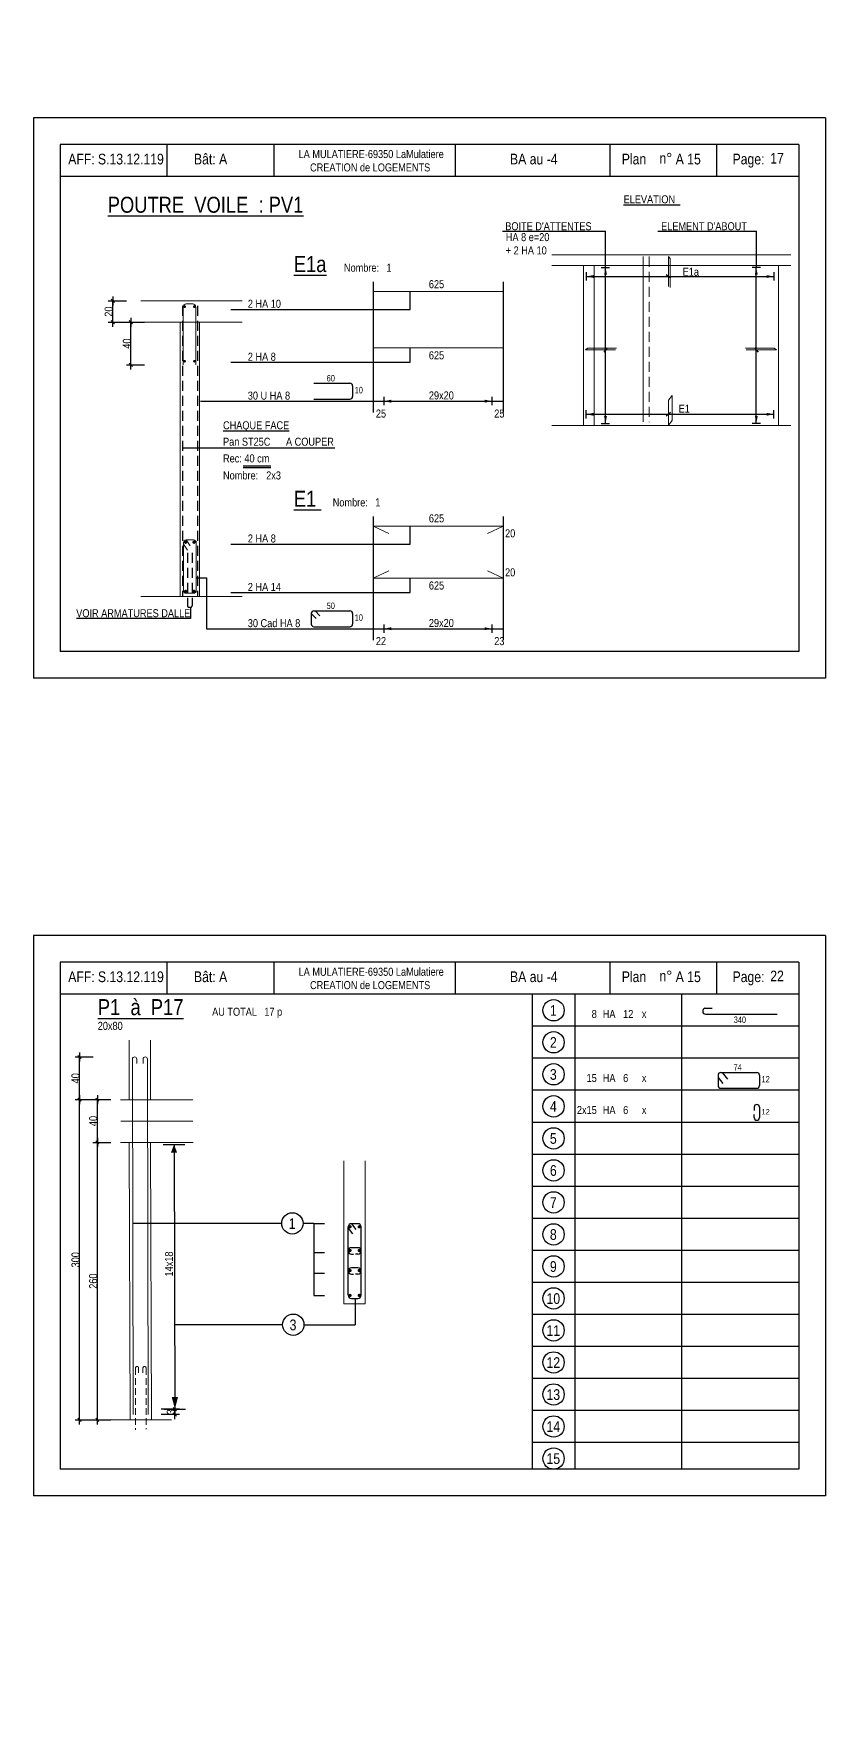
# Model space of a CAD drawing. Header units: metres. Extents: x -9927 to 45032, y -190416 to 12166.
# Drawn here: x -754 to 731, y -143923 to -140793 of the extents above; entities that cross this region are included whole.
import ezdxf
from ezdxf.enums import TextEntityAlignment as Align

# ---------------------------------------------------------------- set-up
doc = ezdxf.new("R2010")
doc.units = ezdxf.units.M
doc.header["$PDMODE"] = 65
doc.linetypes.add('CACHE2', pattern=[0.1875, 0.125, -0.0625])
for name, color, linetype in [('01_cote_gen', 4, 'Continuous'), ('01_fenetres', 171, 'Continuous'), ('01_linteaux', 3, 'Continuous'), ('01_poch_murs', 251, 'Continuous'), ('01_sem', 42, 'Continuous'), ('01_texte', 230, 'Continuous'), ('AA_COTES', 2, 'Continuous')]:
    doc.layers.add(name, color=color, linetype=linetype)
doc.styles.add('STYLE2', font='ARIALN.TTF')
doc.dimstyles.new('JB25', dxfattribs={"dimscale": 0.1, "dimtxt": 150, "dimasz": 17, "dimexe": 0.1, "dimexo": 0.1, "dimgap": 0.09, "dimtad": 1, "dimdec": 1, "dimlfac": 0.5, "dimdsep": 46, "dimtxsty": 'STYLE2', "dimblk1": 'BOND_G', "dimblk2": 'BOND_D', "dimsah": 1, "dimcen": 1.5, "dimdle": 0.01, "dimse1": 1, "dimse2": 1, "dimclrd": 4, "dimclre": 2, "dimclrt": 5, "dimadec": 0, "dimazin": 0, "dimtfac": 2.333333, "dimtdec": 1, "dimtix": 1, "dimtmove": 2, "dimatfit": 3, "dimldrblk": 'BOND_G', "dimfxl": 1, "dimtolj": 1, "dimtzin": 0, "dimarcsym": 0})

# ---------------------------------------------------------------- blocks, each defined once
blk = doc.blocks.new('BOND_G')
at = {"layer": 'AA_COTES', "color": 0}
for p, q in [((5, 0), (-5, 0)), ((1.8, 1.8), (-1.8, -1.8)), ((0, -5), (0, 15))]:
    blk.add_line(p, q, dxfattribs=at)
blk = doc.blocks.new('BOND_D')
at = {"layer": 'AA_COTES', "color": 0}
for p, q in [((5, 0), (-5, 0)), ((-1.8, -1.8), (1.8, 1.8)), ((0, 5), (0, -15))]:
    blk.add_line(p, q, dxfattribs=at)
blk = doc.blocks.new('*D1294')
at = {"layer": '01_cote_gen', "color": 4, "linetype": 'Continuous', "lineweight": -2, "transparency": 16777216}
blk.add_line((-571, -141412.8), (-571, -141336.2), dxfattribs=at)
at = {"layer": 'DEFPOINTS', "color": 0, "linetype": 'Continuous', "lineweight": 0, "transparency": 16777216}
for p in [(-571, -141334.5), (-496.7, -141334.5), (-491.2, -141414.5)]:
    blk.add_point(p, dxfattribs=at)
at = {"layer": '01_cote_gen', "color": 4, "linetype": 'Continuous', "lineweight": -2, "transparency": 16777216, "xscale": 1.7, "yscale": 1.7, "zscale": 1.7}
for name, p, rotation in [('BOND_D', (-571, -141334.5), 90), ('BOND_G', (-571, -141414.5), 270)]:
    blk.add_blockref(name, p, dxfattribs=dict(at, rotation=rotation))
at = {"layer": '01_cote_gen', "color": 5, "linetype": 'Continuous', "lineweight": 0, "transparency": 16777216, "insert": (-578.6, -141374.5), "char_height": 15, "attachment_point": 5, "rotation": 90, "style": 'STYLE2'}
blk.add_mtext('\\A1;40', dxfattribs=at)
blk = doc.blocks.new('*D1295')
at = {"layer": '01_cote_gen', "color": 4, "linetype": 'Continuous', "lineweight": -2, "transparency": 16777216}
blk.add_line((-605.1, -141332.8), (-605.1, -141296.2), dxfattribs=at)
at = {"layer": 'DEFPOINTS', "color": 0, "linetype": 'Continuous', "lineweight": 0, "transparency": 16777216}
for p in [(-605.1, -141294.5), (-529.5, -141294.5), (-529.5, -141334.5)]:
    blk.add_point(p, dxfattribs=at)
at = {"layer": '01_cote_gen', "color": 4, "linetype": 'Continuous', "lineweight": -2, "transparency": 16777216, "xscale": 1.7, "yscale": 1.7, "zscale": 1.7}
for name, p, rotation in [('BOND_D', (-605.1, -141294.5), 90), ('BOND_G', (-605.1, -141334.5), 270)]:
    blk.add_blockref(name, p, dxfattribs=dict(at, rotation=rotation))
at = {"layer": '01_cote_gen', "color": 5, "linetype": 'Continuous', "lineweight": 0, "transparency": 16777216, "insert": (-612.7, -141314.5), "char_height": 15, "attachment_point": 5, "rotation": 90, "style": 'STYLE2'}
blk.add_mtext('\\A1;20', dxfattribs=at)
blk = doc.blocks.new('*D1318')
at = {"layer": '01_cote_gen', "color": 4, "linetype": 'Continuous', "lineweight": -2, "transparency": 16777216}
blk.add_line((-667.2, -143389.8), (-667.2, -142793.1), dxfattribs=at)
at = {"layer": 'DEFPOINTS', "color": 0, "linetype": 'Continuous', "lineweight": 0, "transparency": 16777216}
for p in [(-667.2, -142791.4), (-534.2, -142791.4), (-572.5, -143391.5)]:
    blk.add_point(p, dxfattribs=at)
at = {"layer": '01_cote_gen', "color": 4, "linetype": 'Continuous', "lineweight": -2, "transparency": 16777216, "xscale": 1.7, "yscale": 1.7, "zscale": 1.7}
for name, p, rotation in [('BOND_D', (-667.2, -142791.4), 90), ('BOND_G', (-667.2, -143391.5), 270)]:
    blk.add_blockref(name, p, dxfattribs=dict(at, rotation=rotation))
at = {"layer": '01_cote_gen', "color": 5, "linetype": 'Continuous', "lineweight": 0, "transparency": 16777216, "insert": (-674.9, -143091.5), "char_height": 15, "attachment_point": 5, "rotation": 90, "style": 'STYLE2'}
blk.add_mtext('\\A1;300', dxfattribs=at)
blk = doc.blocks.new('*D1319')
at = {"layer": '01_cote_gen', "color": 4, "linetype": 'Continuous', "lineweight": -2, "transparency": 16777216}
blk.add_line((-634, -142869.7), (-634, -142793.1), dxfattribs=at)
at = {"layer": 'DEFPOINTS', "color": 0, "linetype": 'Continuous', "lineweight": 0, "transparency": 16777216}
for p in [(-634, -142791.4), (-485.8, -142791.4), (-476.7, -142871.4)]:
    blk.add_point(p, dxfattribs=at)
at = {"layer": '01_cote_gen', "color": 4, "linetype": 'Continuous', "lineweight": -2, "transparency": 16777216, "xscale": 1.7, "yscale": 1.7, "zscale": 1.7}
for name, p, rotation in [('BOND_D', (-634, -142791.4), 90), ('BOND_G', (-634, -142871.4), 270)]:
    blk.add_blockref(name, p, dxfattribs=dict(at, rotation=rotation))
at = {"layer": '01_cote_gen', "color": 5, "linetype": 'Continuous', "lineweight": 0, "transparency": 16777216, "insert": (-641.7, -142831.4), "char_height": 15, "attachment_point": 5, "rotation": 90, "style": 'STYLE2'}
blk.add_mtext('\\A1;40', dxfattribs=at)
blk = doc.blocks.new('*D1320')
at = {"layer": '01_cote_gen', "color": 4, "linetype": 'Continuous', "lineweight": -2, "transparency": 16777216}
blk.add_line((-634, -143389.8), (-634, -142873.1), dxfattribs=at)
at = {"layer": 'DEFPOINTS', "color": 0, "linetype": 'Continuous', "lineweight": 0, "transparency": 16777216}
for p in [(-634, -142871.4), (-627.2, -142871.4), (-615.9, -143391.5)]:
    blk.add_point(p, dxfattribs=at)
at = {"layer": '01_cote_gen', "color": 4, "linetype": 'Continuous', "lineweight": -2, "transparency": 16777216, "xscale": 1.7, "yscale": 1.7, "zscale": 1.7}
for name, p, rotation in [('BOND_D', (-634, -142871.4), 90), ('BOND_G', (-634, -143391.5), 270)]:
    blk.add_blockref(name, p, dxfattribs=dict(at, rotation=rotation))
at = {"layer": '01_cote_gen', "color": 5, "linetype": 'Continuous', "lineweight": 0, "transparency": 16777216, "insert": (-641.7, -143131.5), "char_height": 15, "attachment_point": 5, "rotation": 90, "style": 'STYLE2'}
blk.add_mtext('\\A1;260', dxfattribs=at)
blk = doc.blocks.new('*D1321')
at = {"layer": '01_cote_gen', "color": 4, "linetype": 'Continuous', "lineweight": -2, "transparency": 16777216}
blk.add_line((-488.6, -143373.2), (-488.6, -143379.8), dxfattribs=at)
at = {"layer": 'DEFPOINTS', "color": 0, "linetype": 'Continuous', "lineweight": 0, "transparency": 16777216}
for p in [(-538.5, -143381.5), (-495.5, -143371.5), (-488.6, -143381.5)]:
    blk.add_point(p, dxfattribs=at)
at = {"layer": '01_cote_gen', "color": 4, "linetype": 'Continuous', "lineweight": -2, "transparency": 16777216, "xscale": 1.7, "yscale": 1.7, "zscale": 1.7}
for name, p, rotation in [('BOND_G', (-488.6, -143371.5), 90), ('BOND_D', (-488.6, -143381.5), 270)]:
    blk.add_blockref(name, p, dxfattribs=dict(at, rotation=rotation))
at = {"layer": '01_cote_gen', "color": 5, "linetype": 'Continuous', "lineweight": 0, "transparency": 16777216, "insert": (-496.3, -143376.5), "char_height": 15, "attachment_point": 5, "rotation": 90, "style": 'STYLE2'}
blk.add_mtext('\\A1;3', dxfattribs=at)
blk = doc.blocks.new('*D1322')
at = {"layer": '01_cote_gen', "color": 4, "lineweight": -2, "transparency": 16777216}
blk.add_line((-667.2, -142789.7), (-667.2, -142713.1), dxfattribs=at)
at = {"layer": 'DEFPOINTS', "color": 0, "lineweight": 0, "transparency": 16777216}
for p in [(-667.2, -142711.4), (-564.2, -142711.4), (-563.4, -142791.4)]:
    blk.add_point(p, dxfattribs=at)
at = {"layer": '01_cote_gen', "color": 4, "lineweight": -2, "transparency": 16777216, "xscale": 1.7, "yscale": 1.7, "zscale": 1.7}
for name, p, rotation in [('BOND_D', (-667.2, -142711.4), 90), ('BOND_G', (-667.2, -142791.4), 270)]:
    blk.add_blockref(name, p, dxfattribs=dict(at, rotation=rotation))
at = {"layer": '01_cote_gen', "color": 5, "lineweight": 0, "transparency": 16777216, "insert": (-674.9, -142751.4), "char_height": 15, "attachment_point": 5, "rotation": 90, "style": 'STYLE2'}
blk.add_mtext('\\A1;40', dxfattribs=at)
blk = doc.blocks.new('*D1681')
at = {"layer": '01_poch_murs', "color": 4, "lineweight": -2, "transparency": 16777216}
blk.add_line((-184.6, 82.3), (-158, 82.3), dxfattribs=at)
at = {"layer": 'DEFPOINTS', "color": 0, "lineweight": 0, "transparency": 16777216}
for p in [(-156.3, 82.3), (-186.3, 0), (-156.3, -170313.1)]:
    blk.add_point(p, dxfattribs=at)
at = {"layer": '01_poch_murs', "color": 4, "lineweight": -2, "transparency": 16777216, "xscale": 1.7, "yscale": 1.7, "zscale": 1.7, "rotation": 180}
blk.add_blockref('BOND_G', (-186.3, 82.3), dxfattribs=at)
at = {"layer": '01_poch_murs', "color": 4, "lineweight": -2, "transparency": 16777216, "xscale": 1.7, "yscale": 1.7, "zscale": 1.7}
blk.add_blockref('BOND_D', (-156.3, 82.3), dxfattribs=at)
at = {"layer": '01_poch_murs', "color": 5, "transparency": 16777216, "insert": (-171.3, 90), "char_height": 15, "attachment_point": 5, "style": 'STYLE2'}
blk.add_mtext('\\A1;15', dxfattribs=at)

msp = doc.modelspace()

# ---------------------------------------------------------------- linework, layer by layer
at = {"layer": '01_cote_gen', "color": 5, "linetype": 'Continuous', "lineweight": 0}
msp.add_line((389.1, -141211.54), (389.1, -141521.3), dxfattribs=at)
at = {"layer": '01_cote_gen', "color": 5, "linetype": 'CACHE2', "lineweight": 0, "ltscale": 150}
msp.add_line((400.25, -141211.54), (400.25, -141521.78), dxfattribs=at)
at = {"layer": '01_cote_gen', "color": 2, "linetype": 'CACHE2', "lineweight": 0, "ltscale": 100}
for p, q in [((-562.53, -143294.49), (-562.53, -143410.06)), ((-556.53, -143294.49), (-556.53, -143303.46)), ((-548.53, -143294.49), (-548.53, -143303.46)), ((-542.53, -143294.49), (-542.53, -143409.2))]:
    msp.add_line(p, q, dxfattribs=at)
for centre in [(-559.53, -143294.49), (-545.53, -143294.49)]:
    msp.add_arc(centre, 3, 0, 180, dxfattribs=at)
at = {"layer": '01_fenetres', "ltscale": 30}
for p, q in [((-703.86, -141001.49), (-703.86, -141951.49)), ((681.14, -141001.49), (-703.86, -141001.49)), ((-503.86, -141001.49), (-503.86, -141061.49)), ((-303.46, -141001.49), (-303.46, -141061.49)), ((36.71, -141001.49), (36.71, -141061.49)), ((327.01, -141061.49), (327.01, -141001.49)), ((527.01, -141061.49), (527.01, -141001.49)), ((681.14, -141001.49), (681.14, -141951.49)), ((681.14, -141061.49), (-703.86, -141061.49)), ((681.14, -141951.49), (-703.86, -141951.49)), ((-703.86, -142533.91), (-703.86, -143483.91)), ((-703.86, -142533.91), (-703.86, -143483.91)), ((-703.86, -142533.91), (-703.86, -143483.91)), ((681.14, -142533.91), (-703.86, -142533.91)), ((-503.86, -142533.91), (-503.86, -142593.91)), ((-303.46, -142533.91), (-303.46, -142593.91)), ((36.71, -142533.91), (36.71, -142593.91)), ((327.01, -142593.91), (327.01, -142533.91)), ((527.01, -142593.91), (527.01, -142533.91)), ((681.14, -142533.91), (681.14, -143483.91)), ((681.14, -142593.91), (-703.86, -142593.91)), ((681.14, -143483.91), (-703.86, -143483.91))]:
    msp.add_line(p, q, dxfattribs=at)
at = {"layer": '01_linteaux', "linetype": 'Continuous'}
for p, q in [((-228.07, -141448.92), (-160.49, -141448.92)), ((-228.07, -141478.53), (-160.49, -141478.53)), ((-155.49, -141453.92), (-155.49, -141473.53)), ((-233.07, -141880.38), (-233.07, -141899.99)), ((-233.07, -141880.38), (-224.07, -141889.37)), ((-228.07, -141875.38), (-160.49, -141875.38)), ((-225.88, -141875.38), (-216.88, -141884.37)), ((-155.49, -141880.38), (-155.49, -141899.99)), ((-228.07, -141904.99), (-160.49, -141904.99)), ((504.69, -142620.16), (518.43, -142620.16)), ((505.92, -142631.15), (640.23, -142631.15)), ((529.59, -142745.44), (529.59, -142765.05)), ((529.59, -142749.58), (538.78, -142760.91)), ((534.59, -142740.44), (602.18, -142740.44)), ((537.28, -142740.44), (547.26, -142752.75)), ((607.18, -142745.44), (607.18, -142765.05)), ((534.59, -142770.05), (602.18, -142770.05)), ((597.18, -142805.44), (597.18, -142811.81)), ((597.18, -142825.05), (597.18, -142819.2)), ((607.18, -142805.44), (607.18, -142825.05))]:
    msp.add_line(p, q, dxfattribs=at)
for centre, start, end in [((-160.49, -141453.92), 0, 90), ((-160.49, -141473.53), 270, 0), ((-228.07, -141880.38), 90, 180), ((-160.49, -141880.38), 0, 90), ((-228.07, -141899.99), 180, 270), ((-160.49, -141899.99), 270, 0), ((505.79, -142625.04), 102.77382, 192.77382), ((505.92, -142626.15), 180, 270), ((534.59, -142745.44), 90, 180), ((602.18, -142745.44), 0, 90), ((534.59, -142765.05), 180, 270), ((602.18, -142765.05), 270, 0), ((602.18, -142805.44), 90, 180), ((602.18, -142825.05), 180, 270), ((602.18, -142805.44), 0, 90), ((602.18, -142825.05), 270, 0)]:
    msp.add_arc(centre, 5, start, end, dxfattribs=at)
at = {"layer": '01_sem', "color": 2, "lineweight": 0, "ltscale": 7}
for p, q in [((218.03, -141207.85), (665.8, -141207.85)), ((218.03, -141227.85), (665.8, -141227.85)), ((277.13, -141227.85), (277.13, -141527.85)), ((297.13, -141227.85), (297.13, -141527.85)), ((436.53, -141210.94), (436.53, -141267.6)), ((436.53, -141210.94), (440.06, -141215.17)), ((440.06, -141215.17), (440.06, -141269.09)), ((642.65, -141227.85), (642.65, -141527.85)), ((-116.65, -141276.85), (126.83, -141276.85)), ((-552.57, -141294.48), (-362.59, -141294.48)), ((-473.25, -141306.09), (-473.25, -141414.48)), ((-455.25, -141300.09), (-467.25, -141300.09)), ((-449.25, -141306.09), (-449.25, -141414.48)), ((-552.57, -141334.48), (-362.59, -141334.48)), ((-478.53, -141334.48), (-478.53, -141848.48)), ((-442.53, -141334.48), (-442.53, -141848.48)), ((-116.65, -141382.43), (126.83, -141382.43)), ((280.76, -141386.41), (284.99, -141382.87)), ((284.99, -141382.87), (338.91, -141382.87)), ((634.79, -141382.87), (580.86, -141382.87)), ((634.79, -141382.87), (639.02, -141386.41)), ((280.76, -141386.41), (337.42, -141386.41)), ((639.02, -141386.41), (582.35, -141386.41)), ((436.53, -141480.36), (443.8, -141471.65)), ((443.8, -141518.7), (443.8, -141471.65)), ((436.53, -141527.4), (436.53, -141480.36)), ((218.03, -141527.85), (665.8, -141527.85)), ((436.53, -141527.4), (443.8, -141518.7)), ((-116.65, -141716.72), (126.83, -141716.72)), ((-116.65, -141716.72), (-87.32, -141730.06)), ((126.83, -141716.72), (97.51, -141730.06)), ((-472.53, -141747.48), (-472.53, -141837.48)), ((-472.53, -141750.26), (-465.18, -141761.46)), ((-467.53, -141742.48), (-453.53, -141742.48)), ((-467.53, -141742.48), (-460.18, -141753.68)), ((-448.53, -141747.48), (-448.53, -141837.48)), ((-116.65, -141813.88), (-87.32, -141800.54)), ((-116.65, -141813.88), (126.83, -141813.88)), ((126.83, -141813.88), (97.51, -141800.54)), ((-552.57, -141848.48), (-362.59, -141848.48)), ((-535.95, -141848.48), (-383.65, -141848.48)), ((-467.53, -141842.48), (-453.53, -141842.48)), ((-574.16, -142791.42), (-574.16, -142680.16)), ((-534.16, -142791.25), (-534.16, -142679.99)), ((-568.16, -142715.42), (-566.53, -143381.49)), ((-560.16, -142715.42), (-560.16, -142723.82)), ((-548.16, -142715.42), (-548.16, -142723.82)), ((-540.16, -142715.42), (-538.53, -143381.49)), ((-574.16, -142791.42), (-590.6, -142791.42)), ((-454.98, -142791.42), (-574.16, -142791.42)), ((-454.98, -142831.42), (-589.86, -142831.42)), ((-574.16, -142871.42), (-590.6, -142871.42)), ((-574.16, -142871.42), (-572.53, -143391.49)), ((-454.25, -142871.42), (-574.16, -142871.42)), ((-454.98, -142871.42), (-574.16, -142871.42)), ((-534.16, -142871.42), (-532.53, -143391.49)), ((-171.74, -143173.88), (-171.74, -142906.05)), ((-171.74, -143173.88), (-171.74, -142906.05)), ((-131.74, -143173.88), (-131.74, -142906.05)), ((-171.74, -143173.88), (-131.74, -143173.88)), ((-171.74, -143173.88), (-131.74, -143173.88)), ((-494.98, -143391.49), (-628.26, -143391.49))]:
    msp.add_line(p, q, dxfattribs=at)
at = {"layer": '01_sem', "color": 2, "lineweight": 0, "ltscale": 7, "flags": 128}
for points, const_width in [([(-470.41, -141303.97, -1), (-470.41, -141306.47, -1)], 2.5), ([(-452.08, -141303.97, 1), (-452.08, -141306.47, 1)], 2.5), ([(-470.41, -141406.24, -1), (-470.41, -141408.74, -1)], 2.5), ([(-452.08, -141406.24, 1), (-452.08, -141408.74, 1)], 2.5), ([(-470.01, -141746.78, 1), (-467.01, -141746.78, 1)], 3), ([(-454.37, -141746.78, 1), (-451.37, -141746.78, 1)], 3), ([(-470.01, -141838.63, 1), (-467.01, -141838.63, 1)], 3), ([(-454.37, -141838.63, 1), (-451.37, -141838.63, 1)], 3)]:
    msp.add_lwpolyline(points, format="xyb", close=True, dxfattribs=dict(at, const_width=const_width))
at = {"layer": '01_sem', "color": 2, "lineweight": 0, "ltscale": 7}
for centre, radius, start, end in [((-467.25, -141306.09), 6, 90, 180), ((-455.25, -141306.09), 6, 0, 90), ((-467.53, -141747.48), 5, 90, 180), ((-453.53, -141747.48), 5, 0, 90), ((-467.53, -141837.48), 5, 180, 270), ((-453.53, -141837.48), 5, 270, 0), ((-564.16, -142715.42), 4, 0, 180), ((-544.16, -142715.42), 4, 0, 180)]:
    msp.add_arc(centre, radius, start, end, dxfattribs=at)
at = {"layer": '01_texte', "ltscale": 30}
for p, q in [((-753.86, -140951.49), (-753.86, -142001.49)), ((731.14, -140951.49), (-753.86, -140951.49)), ((731.14, -140951.49), (731.14, -142001.49)), ((601.44, -141231.77), (601.44, -141164.04)), ((-116.65, -141258.91), (-116.65, -141503.53)), ((126.83, -141258.91), (126.83, -141503.53)), ((282.5, -141240.7), (282.5, -141256.34)), ((282.5, -141248.76), (634.18, -141248.76)), ((310.52, -141231.77), (326.16, -141231.77)), ((318.58, -141523.99), (318.58, -141231.77)), ((440.66, -141252.07), (432.39, -141245.45)), ((609.26, -141231.77), (593.62, -141231.77)), ((601.2, -141523.99), (601.2, -141231.77)), ((634.18, -141240.7), (634.18, -141256.34)), ((-47.64, -141310.26), (-47.64, -141276.85)), ((-384.05, -141310.26), (-47.64, -141310.26)), ((-47.64, -141409.54), (-47.64, -141382.43)), ((321.89, -141382.27), (315.27, -141390.54)), ((597.88, -141382.27), (604.51, -141390.54)), ((-384.05, -141409.54), (-47.64, -141409.54)), ((-96.93, -141474.33), (-96.93, -141489.97)), ((105.74, -141474.33), (105.74, -141489.97)), ((-440.48, -141482.39), (126.83, -141482.39)), ((282.5, -141515.01), (282.5, -141499.37)), ((282.5, -141506.95), (634.18, -141506.95)), ((440.66, -141503.64), (432.39, -141510.26)), ((634.18, -141515.01), (634.18, -141499.37)), ((310.52, -141523.99), (326.16, -141523.99)), ((609.26, -141523.99), (593.62, -141523.99)), ((-116.65, -141698.77), (-116.65, -141929.99)), ((126.83, -141698.77), (126.83, -141929.99)), ((-47.64, -141750.12), (-47.64, -141716.72)), ((-384.05, -141750.12), (-47.64, -141750.12)), ((-448.53, -141813.45), (-429.36, -141813.45)), ((-429.36, -141813.45), (-429.36, -141908.85)), ((-47.64, -141840.99), (-47.64, -141813.88)), ((-384.05, -141840.99), (-47.64, -141840.99)), ((-459.23, -141868.54), (-459.23, -141889.76)), ((-459.23, -141889.76), (-673.02, -141889.76)), ((-429.36, -141908.85), (126.83, -141908.85)), ((-96.93, -141900.79), (-96.93, -141916.43)), ((105.74, -141900.79), (105.74, -141916.43)), ((731.14, -142001.49), (-753.86, -142001.49)), ((-753.86, -142483.91), (-753.86, -143533.91)), ((731.14, -142483.91), (-753.86, -142483.91)), ((731.14, -142483.91), (731.14, -143533.91)), ((181.14, -142593.91), (181.14, -143483.91)), ((261.14, -142593.91), (261.14, -143483.91)), ((461.14, -142593.91), (461.14, -143483.91)), ((681.14, -142653.91), (181.14, -142653.91)), ((681.14, -142713.91), (181.14, -142713.91)), ((681.14, -142773.91), (181.14, -142773.91)), ((681.14, -142833.91), (181.14, -142833.91)), ((-510.43, -142875.73), (-470.11, -142875.73)), ((-490.27, -142875.73), (-488.64, -143378.36)), ((681.14, -142893.91), (181.14, -142893.91)), ((681.14, -142953.91), (181.14, -142953.91)), ((681.14, -143013.91), (181.14, -143013.91)), ((-163.74, -143157.88), (-163.74, -143029.88)), ((-163.74, -143032.43), (-155.75, -143043.16)), ((-145.74, -143023.88), (-157.74, -143023.88)), ((-157.74, -143023.88), (-149.75, -143034.6)), ((-139.74, -143157.88), (-139.74, -143029.88)), ((-145.74, -143068.82), (-157.74, -143068.82)), ((681.14, -143073.91), (181.14, -143073.91)), ((-157.74, -143080.82), (-153.56, -143080.82)), ((-145.74, -143106.5), (-157.74, -143106.5)), ((-145.74, -143080.82), (-149.93, -143080.82)), ((-157.74, -143118.5), (-153.56, -143118.5)), ((-145.74, -143118.5), (-149.93, -143118.5)), ((681.14, -143133.91), (181.14, -143133.91)), ((-157.74, -143163.88), (-145.74, -143163.88)), ((681.14, -143193.91), (181.14, -143193.91)), ((681.14, -143253.91), (181.14, -143253.91)), ((681.14, -143313.91), (181.14, -143313.91)), ((-508.79, -143371.49), (-468.48, -143371.49)), ((681.14, -143373.91), (181.14, -143373.91)), ((681.14, -143433.91), (181.14, -143433.91)), ((731.14, -143533.91), (-753.86, -143533.91))]:
    msp.add_line(p, q, dxfattribs=at)
at = {"layer": '01_texte'}
for p, q in [((125.72, -141164.04), (318.58, -141164.04)), ((318.58, -141231.77), (318.58, -141164.04)), ((416.89, -141164.04), (601.44, -141164.04)), ((-474.53, -141569.97), (-188.51, -141569.97)), ((-309.05, -141604.15), (-360.81, -141604.15)), ((-309.05, -141607.46), (-360.81, -141607.46)), ((-288.43, -143023.39), (-568.16, -143023.39)), ((-227.96, -143023.39), (-248.43, -143023.39)), ((-227.96, -143023.39), (-227.96, -143158.37)), ((-227.96, -143023.39), (-207.95, -143023.39)), ((-227.96, -143077.67), (-207.95, -143077.67)), ((-227.96, -143116.36), (-207.95, -143116.36)), ((-227.96, -143158.37), (-207.95, -143158.37)), ((-150.9, -143163.88), (-150.9, -143213.28)), ((-286.8, -143213.28), (-488.64, -143213.28)), ((-246.8, -143213.28), (-150.9, -143213.28))]:
    msp.add_line(p, q, dxfattribs=at)
at = {"layer": '01_texte', "linetype": 'CACHE2', "ltscale": 150}
for p, q in [((-474.53, -141303.46), (-474.53, -141848.48)), ((-446.53, -141303.46), (-446.53, -141848.48)), ((-465.06, -141766.7), (-465.06, -141865.54)), ((-456.23, -141766.7), (-456.23, -141865.54)), ((-462.06, -141868.54), (-459.23, -141868.54))]:
    msp.add_line(p, q, dxfattribs=at)
at = {"layer": '01_texte', "ltscale": 30, "const_width": 3, "flags": 128}
for points in [[(-158.81, -143029.58, -1), (-161.81, -143029.58, -1)], [(-144.68, -143029.58, 1), (-141.68, -143029.58, 1)], [(-158.81, -143074.01, 1), (-161.81, -143074.01, 1)], [(-144.68, -143074.01, -1), (-141.68, -143074.01, -1)], [(-158.81, -143111.69, 1), (-161.81, -143111.69, 1)], [(-144.68, -143111.69, -1), (-141.68, -143111.69, -1)], [(-158.81, -143158.18, 1), (-161.81, -143158.18, 1)], [(-144.68, -143158.18, -1), (-141.68, -143158.18, -1)]]:
    msp.add_lwpolyline(points, format="xyb", close=True, dxfattribs=at)
at = {"layer": '01_texte'}
for centre in [(221.14, -142623.91), (221.14, -142683.91), (221.14, -142743.91), (221.14, -142803.91), (221.14, -142863.91), (221.14, -142923.91), (221.14, -142983.91), (-268.43, -143023.39), (221.14, -143043.91), (221.14, -143103.91), (221.14, -143163.91), (-266.8, -143213.28), (221.14, -143223.91), (221.14, -143283.91), (221.14, -143343.91), (221.14, -143403.91), (221.14, -143463.91)]:
    msp.add_circle(centre, 20, dxfattribs=at)
at = {"layer": '01_texte', "linetype": 'CACHE2', "ltscale": 150}
for centre, start, end in [((-462.06, -141865.54), 180, 270), ((-459.23, -141865.54), 270, 0)]:
    msp.add_arc(centre, 3, start, end, dxfattribs=at)
at = {"layer": '01_texte', "ltscale": 30}
for centre, start, end in [((-157.74, -143029.88), 90.00091, 180), ((-145.74, -143029.88), 0, 90.00091), ((-157.74, -143074.82), 90.00091, 180), ((-157.74, -143074.82), 180, 269.99909), ((-145.74, -143074.82), 0, 90.00091), ((-145.74, -143074.82), 269.99909, 360), ((-157.74, -143112.5), 90.00091, 180), ((-145.74, -143112.5), 0, 90.00091), ((-157.74, -143112.5), 180, 269.99909), ((-145.74, -143112.5), 269.99909, 360), ((-157.74, -143157.88), 180, 270), ((-145.74, -143157.88), 270, 0)]:
    msp.add_arc(centre, 6, start, end, dxfattribs=at)
for points in [[(282.5, -141248.76), (296.32, -141246), (296.32, -141248.76)], [(282.5, -141248.76), (296.32, -141251.51), (296.32, -141248.76)], [(318.58, -141231.77), (315.82, -141245.59), (318.58, -141245.59)], [(318.58, -141231.77), (321.33, -141245.59), (318.58, -141245.59)], [(601.2, -141231.77), (598.44, -141245.59), (601.2, -141245.59)], [(601.2, -141231.77), (603.95, -141245.59), (601.2, -141245.59)], [(634.18, -141248.76), (620.36, -141246), (620.36, -141248.76)], [(634.18, -141248.76), (620.36, -141251.51), (620.36, -141248.76)], [(-96.93, -141482.39), (-83.11, -141479.64), (-83.11, -141482.39)], [(105.74, -141482.39), (91.92, -141479.64), (91.92, -141482.39)], [(-96.93, -141482.39), (-83.11, -141485.15), (-83.11, -141482.39)], [(105.74, -141482.39), (91.92, -141485.15), (91.92, -141482.39)], [(282.5, -141506.95), (296.32, -141504.2), (296.32, -141506.95)], [(282.5, -141506.95), (296.32, -141509.71), (296.32, -141506.95)], [(318.58, -141523.99), (315.82, -141510.17), (318.58, -141510.17)], [(318.58, -141523.99), (321.33, -141510.17), (318.58, -141510.17)], [(601.2, -141523.99), (598.44, -141510.17), (601.2, -141510.17)], [(601.2, -141523.99), (603.95, -141510.17), (601.2, -141510.17)], [(634.18, -141506.95), (620.36, -141504.2), (620.36, -141506.95)], [(634.18, -141506.95), (620.36, -141509.71), (620.36, -141506.95)], [(-96.93, -141908.85), (-83.11, -141906.09), (-83.11, -141908.85)], [(-96.93, -141908.85), (-83.11, -141911.6), (-83.11, -141908.85)], [(105.74, -141908.85), (91.92, -141906.09), (91.92, -141908.85)], [(105.74, -141908.85), (91.92, -141911.6), (91.92, -141908.85)], [(-490.27, -142875.73), (-496.17, -142890.8), (-490.27, -142890.8)], [(-490.27, -142875.73), (-484.37, -142890.8), (-490.27, -142890.8)], [(-488.64, -143371.49), (-494.54, -143348.42), (-488.64, -143348.42)], [(-488.64, -143371.49), (-482.73, -143348.42), (-488.64, -143348.42)]]:
    msp.add_solid(points, dxfattribs=at)

# ---------------------------------------------------------------- texts
at = {"layer": '01_texte', "style": 'STYLE2'}
for s, height, p in [('AFF:', 20, (-688.56, -141038.64)), ('S.13.12.119', 20, (-632.9, -141038.64)), ('Bât: A', 20, (-452.92, -141038.64)), ('LA MULATIERE-69350 LaMulatiere', 15, (-256.76, -141026.77)), ('CREATION de LOGEMENTS', 15, (-235.28, -141051.77)), ('BA au -4', 20, (139.54, -141038.64)), ('Plan', 20, (349.06, -141038.64)), ('n%%D', 20, (419.74, -141037.2)), ('A 15', 20, (450.09, -141038.64)), ('Page:', 20, (556.73, -141038.64)), ('17', 20, (627.41, -141037.2)), ('%%UELEVATION  ', 15, (352.52, -141111.57)), ('%%UE1a', 30, (-265.72, -141240.4)), ('Nombre:', 15, (-171.75, -141239.76)), ('1', 15, (-92.13, -141239.76)), ('625', 15, (-12.55, -141270.62)), ('E1a', 15, (463.28, -141247.4)), ('2 HA 10', 15, (-351.92, -141307.3)), ('2 HA 8', 15, (-351.92, -141406.58)), ('625', 15, (-12.55, -141403.88)), ('60', 12, (-204.02, -141445.37)), ('30 U HA 8', 15, (-351.92, -141479.44)), ('10', 12, (-151.5, -141467.58)), ('29x20', 15, (-12.55, -141479.09)), ('25', 15, (-111.87, -141513.04)), ('25', 15, (109.98, -141513.04)), ('E1 ', 15, (455.7, -141503.96)), ('%%UCHAQUE FACE', 15, (-398.39, -141535.07)), ('Pan ST25C', 15, (-398.39, -141565.85)), ('A COUPER', 15, (-280.36, -141565.85)), ('Rec: 40 cm', 15, (-398.39, -141597.13)), ('Nombre:', 15, (-398.39, -141629.04)), ('2x3', 15, (-317.54, -141629.04)), ('%%UE1 ', 30, (-265.72, -141680.27)), ('Nombre:', 15, (-192.75, -141679.63)), ('1', 15, (-113.13, -141679.63)), ('625', 15, (-12.55, -141709.49)), ('20', 15, (130.3, -141737.53)), ('2 HA 8', 15, (-351.92, -141747.17)), ('2 HA 14', 15, (-351.92, -141838.03)), ('625', 15, (-12.55, -141835.33)), ('20', 15, (130.3, -141810.56)), ('VOIR ARMATURES DALLE', 15, (-673.56, -141887.25)), ('50', 12, (-204.02, -141871.82)), ('10', 12, (-151.5, -141894.03)), ('30 Cad HA 8', 15, (-351.92, -141905.89)), ('29x20', 15, (-12.55, -141905.55)), ('22', 15, (-111.87, -141939.5)), ('23', 15, (109.98, -141939.5)), ('LA MULATIERE-69350 LaMulatiere', 15, (-256.76, -142559.19)), ('AFF:', 20, (-688.56, -142571.06)), ('S.13.12.119', 20, (-632.9, -142571.06)), ('Bât: A', 20, (-452.92, -142571.06)), ('CREATION de LOGEMENTS', 15, (-235.28, -142584.19)), ('BA au -4', 20, (139.54, -142571.06)), ('Plan', 20, (349.06, -142571.06)), ('n%%D', 20, (419.74, -142569.62)), ('A 15', 20, (450.09, -142571.06)), ('Page:', 20, (556.73, -142571.06)), ('22', 20, (627.41, -142569.62)), ('%%UP1  à  P17', 30, (-633.07, -142633.02)), ('AU TOTAL', 15, (-418.81, -142634.11)), ('17 p', 15, (-321, -142634.11)), ('HA', 15, (313.44, -142638.31)), ('12', 15, (351.6, -142638.31)), ('340', 12, (558.98, -142647.65)), ('20x80', 15, (-633.26, -142660.63)), ('74', 12, (558.65, -142736.89)), ('HA', 15, (313.44, -142758.31)), ('6', 15, (351.6, -142758.31)), ('12', 12, (611.16, -142759.1)), ('HA', 15, (313.44, -142818.31)), ('6', 15, (351.6, -142818.31)), ('12', 10, (611.16, -142819.1))]:
    msp.add_text(s, height=height, dxfattribs=at).set_placement(p)
msp.add_text('%%UPOUTRE  VOILE  : PV1', height=30, dxfattribs=at).set_placement((-431.18, -141114.25), align=Align.MIDDLE)
for s, p in [("BOITE D'ATTENTES", (292.43, -141162.02)), ('HA 8 e=20', (213.37, -141182.42)), ("ELEMENT D'ABOUT", (583.6, -141162.02)), ('+ 2 HA 10  ', (217.96, -141207.34)), ('8', (302.23, -142638.31)), ('15', (302.23, -142758.31)), ('2x15', (302.23, -142818.31))]:
    msp.add_text(s, height=15, dxfattribs=at).set_placement(p, align=Align.RIGHT)
for s, p in [('1', (220.74, -142624.14)), ('2', (220.74, -142684.14)), ('3', (220.74, -142744.14)), ('4', (220.74, -142804.14)), ('5', (220.74, -142864.14)), ('6', (220.74, -142924.14)), ('7', (220.74, -142984.14)), ('1', (-268.84, -143023.62)), ('8', (220.74, -143044.14)), ('9', (220.74, -143104.14)), ('10', (220.74, -143164.14)), ('3', (-267.21, -143213.51)), ('11', (220.74, -143224.14)), ('12', (220.74, -143284.14)), ('13', (220.74, -143344.14)), ('14', (220.74, -143404.14)), ('15', (220.74, -143464.14))]:
    msp.add_text(s, height=20, dxfattribs=at).set_placement(p, align=Align.MIDDLE_CENTER)
for p in [(391.02, -142638.31), (391.02, -142758.31), (391.02, -142818.31)]:
    msp.add_text('x', height=15, dxfattribs=at).set_placement(p, align=Align.CENTER)
msp.add_text('14x18', height=15, rotation=90, dxfattribs=at).set_placement((-492.24, -143122.79))

# ---------------------------------------------------------------- dimensions: what is measured, and where the dimension line sits
at = {"layer": '01_cote_gen', "linetype": 'Continuous', "lineweight": 0}
for base, p1, p2, picture, middle in [((-605.05, -141294.48), (-529.47, -141334.48), (-529.47, -141294.48), '*D1295', (-612.72, -141314.48)), ((-570.96, -141334.48), (-491.16, -141414.48), (-496.66, -141334.48), '*D1294', (-578.63, -141374.48)), ((-667.2, -142791.42), (-572.53, -143391.49), (-534.16, -142791.42), '*D1318', (-674.87, -143091.45)), ((-634.02, -142791.42), (-476.74, -142871.42), (-485.8, -142791.42), '*D1319', (-641.69, -142831.42)), ((-634.02, -142871.42), (-615.9, -143391.49), (-627.15, -142871.42), '*D1320', (-641.69, -143131.45))]:
    dim = msp.add_linear_dim(base=base, p1=p1, p2=p2, angle=90, dimstyle='JB25', dxfattribs=at)
    dim.commit()
    dim.dimension.update_dxf_attribs({"geometry": picture, "text_midpoint": middle})
at = {"layer": '01_cote_gen', "lineweight": 0}
dim = msp.add_linear_dim(base=(-667.2, -142711.42), p1=(-563.37, -142791.42), p2=(-564.16, -142711.42), angle=90, dimstyle='JB25', dxfattribs=at)
dim.commit()
dim.dimension.update_dxf_attribs({"geometry": '*D1322', "text_midpoint": (-674.87, -142751.42)})
at = {"layer": '01_cote_gen', "linetype": 'Continuous', "lineweight": 0}
dim = msp.add_linear_dim(base=(-488.64, -143381.49), p1=(-495.46, -143371.49), p2=(-538.53, -143381.49), angle=90, text='3', dimstyle='JB25', dxfattribs=at)
dim.commit()
dim.dimension.update_dxf_attribs({"geometry": '*D1321', "text_midpoint": (-496.3, -143376.49)})
at = {"layer": '01_poch_murs'}
dim = msp.add_linear_dim(base=(-156.3, 82.34), p1=(-186.26, 0), p2=(-156.3, -170313.05), dimstyle='JB25', dxfattribs=at)
dim.commit()
dim.dimension.update_dxf_attribs({"geometry": '*D1681', "text_midpoint": (-171.28, 90)})

doc.saveas('drawing.dxf')
